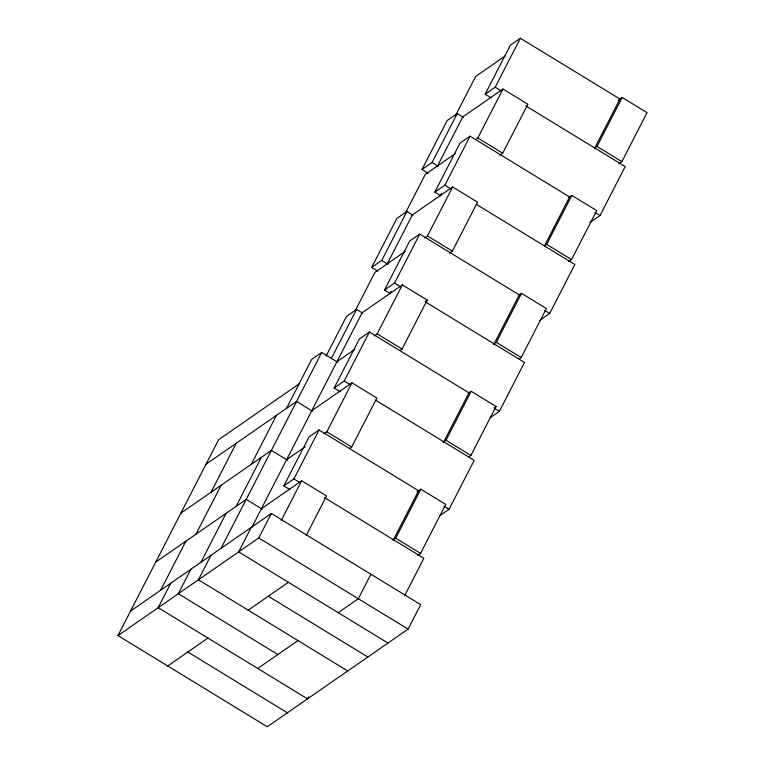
<?xml version="1.0" encoding="UTF-8"?>
<svg xmlns="http://www.w3.org/2000/svg" width="765" height="765" viewBox="0 0 765 765"><rect width="100%" height="100%" fill="white"/><g stroke="black" fill="none" stroke-linecap="round" stroke-linejoin="round"><path stroke-width="1.15" d="M130.528 611.092L271.346 513.468L420.674 604.637L408.089 629.117L267.281 726.75L117.944 635.581L218.608 439.722L299.067 383.934M160.707 590.178L185.866 541.209M211.035 492.249L236.194 443.279M170.767 583.198L158.183 607.687L307.511 698.856L308.563 696.819M195.926 534.238L221.095 485.268M190.877 569.256L178.293 593.736L277.848 654.515M200.937 562.285L226.105 513.315M251.264 464.355L276.433 415.385M210.997 555.304L198.412 579.794L347.74 670.962M236.156 506.344L261.324 457.374M286.493 408.414L311.651 359.445L321.711 352.474L337.853 362.333M221.056 548.333L321.711 352.474M326.148 355.983L346.497 316.394L356.557 309.423L362.648 313.143M377.757 271.145L371.666 267.425L396.825 218.465L406.884 211.494L412.976 215.214M428.084 173.215L421.993 169.495L447.152 120.535L457.212 113.564L463.313 117.284M355.151 310.896L374.955 272.35L405.374 251.264M405.479 212.966L425.283 174.42L455.242 153.65M455.271 116.079L475.62 76.49L505.053 56.084M331.388 358.383L356.557 309.423M371.666 267.425L381.716 260.454L406.884 211.494M421.993 169.495L432.053 162.524L457.212 113.564M251.226 527.41L238.651 551.89L387.979 643.069M251.79 527.41L362.084 312.799M387.253 263.829L412.411 214.869M437.58 165.9L462.749 116.94M289.935 489.629L283.834 485.909L309.003 436.939L319.062 429.968L418.618 490.748L393.449 539.717M340.262 391.699L334.162 387.979L359.33 339.01L369.39 332.039L468.945 392.818L443.776 441.788M390.59 293.77L384.499 290.05L409.657 241.08L419.717 234.109L520.229 295.472M440.917 195.84L434.826 192.12L459.985 143.151L470.045 136.18L570.556 197.542M491.245 97.91L485.153 94.191L510.322 45.221L520.372 38.25L619.927 99.029L594.768 147.999M117.944 635.581L258.761 537.948L271.346 513.468M283.834 485.909L293.894 478.938L319.062 429.968M334.162 387.979L344.221 381.008L369.39 332.039M384.499 290.05L394.549 283.079L419.717 234.109M434.826 192.12L444.886 185.149L470.045 136.18M485.153 94.191L495.213 87.22L520.372 38.25M390.026 293.425L391.097 291.341M440.353 195.496L441.424 193.411M281.319 520.353L301.659 480.764L326.55 495.959L306.201 535.548M323.882 433.841L326.827 431.795L351.986 382.835L376.877 398.03L351.718 446.99L349.748 448.347M374.209 335.911L377.155 333.865L402.323 284.905L427.205 300.1L402.046 349.06L400.076 350.418M424.537 237.982L427.482 235.936L452.651 186.976L477.532 202.17L452.373 251.13L449.428 253.177M475.849 139.364L477.809 138.006L502.978 89.046L527.869 104.241L502.701 153.201L499.755 155.247M370.901 574.247L358.316 598.727L338.197 612.679M494.104 343.858L519.272 294.888M544.431 245.928L569.6 196.959M392.741 540.205L395.687 538.168L420.846 489.198L445.737 504.393L420.568 553.363L417.633 555.4M443.069 442.275L446.014 440.238L471.173 391.269L496.064 406.464L470.905 455.433L468.935 456.791M493.396 344.346L496.342 342.309L521.51 293.339L546.392 308.534L521.233 357.504L519.272 358.861M544.709 245.737L546.669 244.379L571.837 195.41L596.719 210.605L571.56 259.574L568.615 261.611M595.036 147.808L596.996 146.45L622.165 97.48L647.056 112.675L621.888 161.644L618.942 163.681M404.589 595.792L423.867 558.287L324.312 497.508M439.885 515.658L449.036 509.318L474.195 460.358L375.663 400.2M490.222 417.728L499.363 411.388L524.522 362.428L425.99 302.271M539.631 320.439L549.691 313.459L574.859 264.499L476.318 204.341M589.958 222.51L600.018 215.529L625.187 166.569L525.631 105.79M462.223 117.294L502.978 89.046M411.895 215.223L452.651 186.976M618.101 100.301L622.165 97.48M361.568 313.153L402.323 284.905M568.892 197.456L571.837 195.41M336.925 361.759L354.587 349.509M425.244 301.458L427.205 300.1M206.024 464.202L296.543 401.443L312.694 411.293M311.757 410.728L351.986 382.835M180.856 513.162L271.384 450.403L287.583 460.291M518.565 295.386L521.51 293.339M286.588 459.689L305.235 446.76M155.697 562.132L246.215 499.373L262.414 509.26M261.429 508.658L301.659 480.764M468.237 393.315L471.173 391.269M494.104 407.822L496.064 406.464M416.925 491.924L420.846 489.198M167.726 665.971L207.956 638.077M248.195 610.183L288.424 582.289M257.738 668.467L297.968 640.573M596.996 146.45L621.888 161.644M495.213 87.22L501.305 90.939M477.809 138.006L502.701 153.201M594.941 212.431L600.018 215.529M432.053 162.524L438.144 166.244M546.669 244.379L571.56 259.574M444.886 185.149L450.977 188.869M427.482 235.936L452.373 251.13M544.613 310.361L549.691 313.459M381.716 260.454L387.817 264.174M496.342 342.309L521.233 357.504M394.549 283.079L400.65 286.799M377.155 333.865L402.046 349.06M494.286 408.29L499.363 411.388M446.014 440.238L470.905 455.433M344.221 381.008L350.322 384.728M326.827 431.795L351.718 446.99M443.949 506.22L449.036 509.318M395.687 538.168L420.568 553.363M293.894 478.938L299.995 482.658M258.761 537.948L408.089 629.117M268.305 596.231L367.86 657.011M187.836 652.019L287.391 712.798"/></g></svg>
